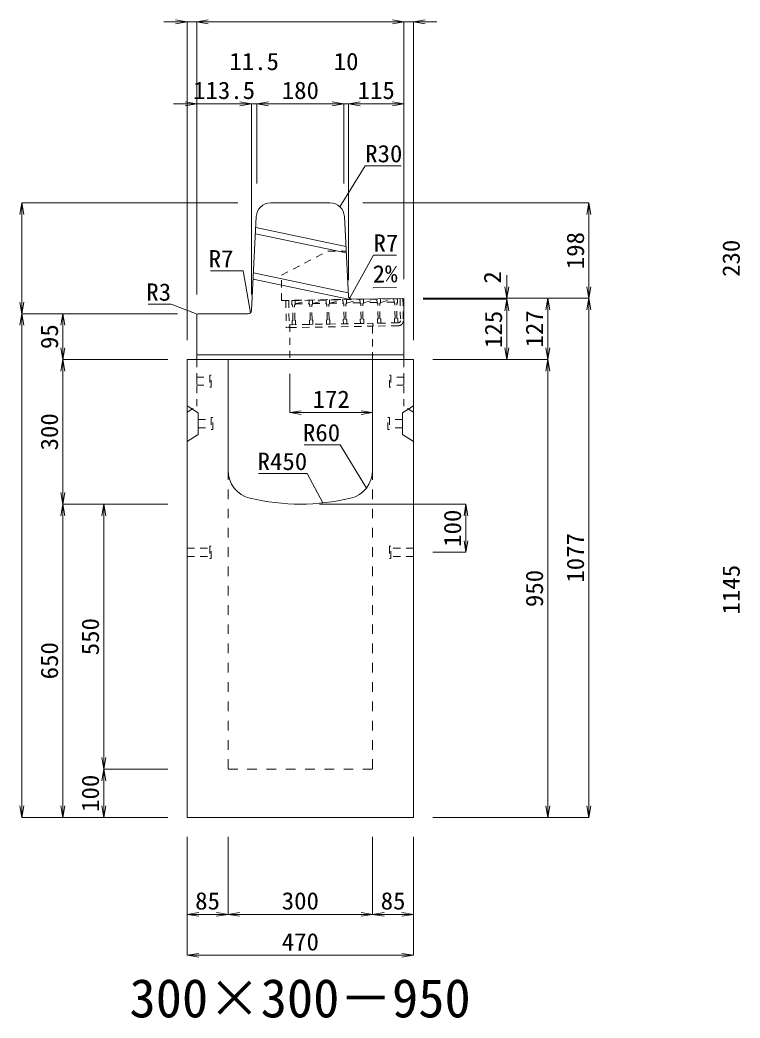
# Model space of a CAD drawing. Units: millimetres at full size. Extents: x -22536 to 51867, y -19720 to 38340.
# Drawn here: x 6318 to 7813, y 31554 to 33625 of the extents above; entities that cross this region are included whole.
import ezdxf
from ezdxf.enums import TextEntityAlignment as Align

# ---------------------------------------------------------------- set-up
doc = ezdxf.new("R2010")
doc.units = ezdxf.units.MM
doc.header["$LTSCALE"] = 20
for name, pattern in [('USER1', [2, 1, -1]), ('USER2', [1.35, 0.75, -0.6]), ('USER3', [1.35, 0.75, -0.6])]:
    doc.linetypes.add(name, pattern=pattern)
for name, color, linetype, lineweight in [('インサート', 3, 'USER2', 9), ('グレーチング', 7, 'USER2', 5), ('寸法線', 7, 'Continuous', 13), ('引出線', 4, 'Continuous', 13), ('本体', 2, 'Continuous', 13)]:
    doc.layers.add(name, color=color, linetype=linetype, lineweight=lineweight)
doc.layers.add('文字', color=7, linetype='Continuous')
doc.styles.add('ＭＳ 明朝', font='')
doc.styles.get('ＭＳ 明朝').set_extended_font_data('MS Mincho')

# ---------------------------------------------------------------- blocks, each defined once
blk = doc.blocks.new('open_arrow')
at = {"color": 0, "linetype": 'Continuous', "lineweight": -2}
blk.add_lwpolyline([(7.5, 1.25), (0, 0), (7.5, -1.25)], dxfattribs=at)

msp = doc.modelspace()

# ---------------------------------------------------------------- linework, layer by layer
at = {"layer": 'インサート'}
for p, q in [((6715, 32887.5), (6712, 32887.5)), ((6712, 32887.5), (6712, 32862.5)), ((6715, 32862.5), (6715, 32887.5)), ((7085, 32887.5), (7088, 32887.5)), ((7085, 32862.5), (7085, 32887.5)), ((7088, 32887.5), (7088, 32862.5)), ((6685, 32883.5), (6712, 32883.5)), ((6685, 32883.5), (6685, 32866.5)), ((6685, 32866.5), (6712, 32866.5)), ((7115, 32883.5), (7088, 32883.5)), ((7115, 32866.5), (7088, 32866.5)), ((7115, 32883.5), (7115, 32866.5)), ((6712, 32862.5), (6715, 32862.5)), ((7088, 32862.5), (7085, 32862.5)), ((6688.2, 32795.5), (6715.2, 32795.5)), ((6688.2, 32795.5), (6688.2, 32778.5)), ((6718.2, 32799.5), (6715.2, 32799.5)), ((6715.2, 32799.5), (6715.2, 32774.5)), ((6718.2, 32774.5), (6718.2, 32799.5)), ((7081.8, 32799.5), (7084.8, 32799.5)), ((7081.8, 32774.5), (7081.8, 32799.5)), ((7084.8, 32799.5), (7084.8, 32774.5)), ((7111.8, 32795.5), (7084.8, 32795.5)), ((7111.8, 32795.5), (7111.8, 32778.5)), ((6688.2, 32778.5), (6715.2, 32778.5)), ((6715.2, 32774.5), (6718.2, 32774.5)), ((7084.8, 32774.5), (7081.8, 32774.5)), ((7111.8, 32778.5), (7084.8, 32778.5)), ((6665, 32528.5), (6712, 32528.5)), ((6665, 32528.5), (6665, 32511.5)), ((6715, 32532.5), (6712, 32532.5)), ((6712, 32532.5), (6712, 32507.5)), ((6715, 32507.5), (6715, 32532.5)), ((7088, 32532.5), (7085, 32532.5)), ((7085, 32532.5), (7085, 32507.5)), ((7088, 32507.5), (7088, 32532.5)), ((7135, 32528.5), (7088, 32528.5)), ((7135, 32511.5), (7135, 32528.5)), ((6665, 32511.5), (6712, 32511.5)), ((6712, 32507.5), (6715, 32507.5)), ((7085, 32507.5), (7088, 32507.5)), ((7135, 32511.5), (7088, 32511.5))]:
    msp.add_line(p, q, dxfattribs=at)
at = {"layer": 'グレーチング'}
for p, q in [((6875.93, 33042.22), (6869.93, 33042.11)), ((6869.93, 33042.11), (6870.9, 32986.12)), ((6875.93, 33042.22), (6876.9, 32986.23)), ((6882.43, 33042.33), (7101.39, 33046.13)), ((6882.43, 33042.33), (6882.56, 33034.33)), ((6884.09, 33032.86), (6882.56, 33034.33)), ((6884.63, 33001.86), (6884.09, 33032.86)), ((6888.09, 33032.93), (6889.56, 33034.45)), ((6888.63, 33001.93), (6888.09, 33032.93)), ((6889.43, 33042.45), (6889.56, 33034.45)), ((6889.55, 33035.45), (6918.22, 33042.95)), ((6889.55, 33035.45), (6918.34, 33035.95)), ((6918.22, 33042.95), (6918.36, 33034.95)), ((6919.89, 33033.48), (6918.36, 33034.95)), ((6920.42, 33002.48), (6919.89, 33033.48)), ((6923.88, 33033.55), (6925.36, 33035.07)), ((6924.42, 33002.55), (6923.88, 33033.55)), ((6925.22, 33043.07), (6925.36, 33035.07)), ((6925.34, 33036.07), (6953.52, 33043.56)), ((6925.34, 33036.07), (6953.64, 33036.57)), ((6953.52, 33043.56), (6953.65, 33035.57)), ((6955.18, 33034.09), (6953.65, 33035.57)), ((6955.72, 33003.1), (6955.18, 33034.09)), ((6959.18, 33034.16), (6960.65, 33035.69)), ((6959.72, 33003.17), (6959.18, 33034.16)), ((6960.51, 33043.69), (6960.65, 33035.69)), ((6960.64, 33036.69), (6988.81, 33044.18)), ((6960.64, 33036.69), (6988.93, 33037.18)), ((6988.51, 33044.17), (6988.65, 33036.17)), ((6990.18, 33034.7), (6988.65, 33036.17)), ((6990.71, 33003.7), (6990.18, 33034.7)), ((6994.17, 33034.77), (6995.65, 33036.3)), ((6994.71, 33003.77), (6994.17, 33034.77)), ((6995.51, 33044.29), (6995.65, 33036.3)), ((6995.63, 33037.3), (7023.8, 33044.79)), ((7023.93, 33037.79), (6995.63, 33037.3)), ((7023.8, 33044.79), (7023.94, 33036.79)), ((7025.47, 33035.31), (7023.94, 33036.79)), ((7026.01, 33004.32), (7025.47, 33035.31)), ((7029.47, 33035.38), (7030.94, 33036.91)), ((7030.01, 33004.39), (7029.47, 33035.38)), ((7030.8, 33044.91), (7030.94, 33036.91)), ((7030.93, 33037.91), (7059.1, 33045.4)), ((7059.22, 33038.4), (7030.93, 33037.91)), ((7059.1, 33045.4), (7059.24, 33037.4)), ((7060.76, 33035.93), (7059.24, 33037.4)), ((7061.3, 33004.93), (7060.76, 33035.93)), ((7064.76, 33036), (7066.24, 33037.52)), ((7065.3, 33005), (7064.76, 33036)), ((7066.1, 33045.52), (7066.24, 33037.52)), ((7066.22, 33038.52), (7094.39, 33046.01)), ((7094.52, 33039.01), (7066.22, 33038.52)), ((7094.39, 33046.01), (7094.53, 33038.01)), ((7096.06, 33036.54), (7094.53, 33038.01)), ((7096.6, 33005.54), (7096.06, 33036.54)), ((7100.06, 33036.61), (7101.53, 33038.14)), ((7100.6, 33005.61), (7100.06, 33036.61)), ((7101.39, 33046.13), (7101.53, 33038.14)), ((7106.89, 33046.23), (7112.89, 33046.33)), ((7106.89, 33046.23), (7107.69, 33000.24)), ((7112.89, 33046.33), (7113.69, 33000.34)), ((7112.89, 33046.33), (7113.69, 33000.34)), ((6876.8, 32992.22), (7050.77, 32995.25)), ((6876.9, 32986.22), (7050.87, 32989.25)), ((6884.63, 33001.86), (6883.16, 33000.34)), ((6883.16, 33000.34), (6883.29, 32992.34)), ((6883.29, 32992.34), (6890.29, 32992.46)), ((6888.63, 33001.93), (6890.15, 33000.46)), ((6890.15, 33000.46), (6890.29, 32992.46)), ((6920.42, 33002.48), (6918.95, 33000.96)), ((6918.95, 33000.96), (6919.09, 32992.96)), ((6919.09, 32992.96), (6926.09, 32993.08)), ((6924.42, 33002.55), (6925.95, 33001.08)), ((6925.95, 33001.08), (6926.09, 32993.08)), ((6955.72, 33003.1), (6954.25, 33001.57)), ((6954.25, 33001.57), (6954.38, 32993.57)), ((6954.38, 32993.57), (6961.38, 32993.69)), ((6959.72, 33003.17), (6961.24, 33001.69)), ((6961.24, 33001.69), (6961.38, 32993.69)), ((6990.71, 33003.7), (6989.24, 33002.18)), ((6989.24, 33002.18), (6989.38, 32994.18)), ((6996.38, 32994.3), (6989.38, 32994.18)), ((6994.71, 33003.77), (6996.24, 33002.3)), ((6996.24, 33002.3), (6996.38, 32994.3)), ((7026.01, 33004.32), (7024.53, 33002.79)), ((7024.53, 33002.79), (7024.67, 32994.79)), ((7031.67, 32994.91), (7024.67, 32994.79)), ((7030.01, 33004.39), (7031.53, 33002.91)), ((7031.53, 33002.91), (7031.67, 32994.91)), ((7103.76, 32996.17), (7050.77, 32995.25)), ((7050.77, 32995.25), (7050.87, 32989.25)), ((7103.87, 32990.17), (7050.87, 32989.25)), ((7061.3, 33004.93), (7059.83, 33003.41)), ((7059.83, 33003.41), (7059.97, 32995.41)), ((7066.97, 32995.53), (7059.97, 32995.41)), ((7065.3, 33005), (7066.83, 33003.53)), ((7066.83, 33003.53), (7066.97, 32995.53)), ((7096.6, 33005.54), (7095.12, 33004.02)), ((7095.12, 33004.02), (7095.26, 32996.02)), ((7102.26, 32996.14), (7095.26, 32996.02)), ((7100.6, 33005.61), (7102.12, 33004.14)), ((7102.12, 33004.14), (7102.26, 32996.14)), ((6876.9, 32986.23), (6870.9, 32986.12))]:
    msp.add_line(p, q, dxfattribs=at)
for radius, start, end in [(4, 270.99562, 0.99536), (10, 270.99553, 0.99532)]:
    msp.add_arc((7103.69, 33000.17), radius, start, end, dxfattribs=at)
at = {"layer": '寸法線'}
for p, q in [((6733, 33620.58), (6617, 33620.58)), ((6665, 32960), (6665, 33620.58)), ((6685, 33620.58), (7115, 33620.58)), ((6685, 33055), (6685, 33620.58)), ((6685, 33055), (6685, 33620.58)), ((7067, 33620.58), (7183, 33620.58)), ((7115, 33087), (7115, 33620.58)), ((7115, 33087), (7115, 33620.58)), ((7135, 32960), (7135, 33620.58)), ((6637, 33450.58), (6798.5, 33450.58)), ((6685, 33055), (6685, 33450.58)), ((6750.5, 33450.58), (6858, 33450.58)), ((6798.5, 33055), (6798.5, 33450.58)), ((6798.5, 33055), (6798.5, 33450.58)), ((6810, 33285), (6810, 33450.58)), ((6810, 33450.58), (6990, 33450.58)), ((6810, 33285), (6810, 33450.58)), ((6942, 33450.58), (7048, 33450.58)), ((6990, 33285), (6990, 33450.58)), ((6990, 33285), (6990, 33450.58)), ((7000, 33085), (7000, 33450.58)), ((7000, 33450.58), (7115, 33450.58)), ((7000, 33085), (7000, 33450.58)), ((7115, 33087), (7115, 33450.58)), ((6322.06, 33245), (6322.06, 33015)), ((6770, 33245), (6322.06, 33245)), ((7030, 33245), (7498.78, 33245)), ((7498.78, 33245), (7498.78, 33047)), ((7328.78, 33095), (7328.78, 32997)), ((7155, 33047), (7328.78, 33047)), ((7155, 33047), (7413.78, 33047)), ((7155, 33047), (7498.78, 33047)), ((7155, 33047), (7498.78, 33047)), ((7155, 33045), (7328.78, 33045)), ((7155, 33045), (7328.78, 33045)), ((7328.78, 33045), (7328.78, 32920)), ((7413.78, 33047), (7413.78, 32920)), ((7498.78, 33047), (7498.78, 31970)), ((6322.06, 31970), (6322.06, 33015)), ((6645, 33015), (6322.06, 33015)), ((6645, 33015), (6322.06, 33015)), ((6407.06, 33015), (6407.06, 32920)), ((6645, 33015), (6407.06, 33015)), ((6625, 32920), (6407.06, 32920)), ((6407.06, 32920), (6407.06, 32620)), ((6625, 32920), (6407.06, 32920)), ((7175, 32920), (7328.78, 32920)), ((7175, 32920), (7413.78, 32920)), ((7175, 32920), (7413.78, 32920)), ((7413.78, 32920), (7413.78, 31970)), ((6878, 32890), (6878, 32809.77)), ((6878, 32809.77), (7050, 32809.77)), ((6625, 32620), (6407.06, 32620)), ((6407.06, 31970), (6407.06, 32620)), ((6625, 32620), (6407.06, 32620)), ((6492.06, 32620), (6492.06, 32070)), ((6625, 32620), (6492.06, 32620)), ((6940, 32620), (7243.78, 32620)), ((7243.78, 32620), (7243.78, 32520)), ((7175, 32520), (7243.78, 32520)), ((6625, 32070), (6492.06, 32070)), ((6492.06, 32070), (6492.06, 31970)), ((6625, 32070), (6492.06, 32070)), ((6625, 31970), (6322.06, 31970)), ((6625, 31970), (6407.06, 31970)), ((6625, 31970), (6492.06, 31970)), ((7175, 31970), (7413.78, 31970)), ((7175, 31970), (7498.78, 31970)), ((6665, 31930), (6665, 31768.84)), ((6665, 31930), (6665, 31683.84)), ((6750, 31930), (6750, 31768.84)), ((6750, 31930), (6750, 31768.84)), ((7050, 31930), (7050, 31768.84)), ((7050, 31930), (7050, 31768.84)), ((7135, 31930), (7135, 31768.84)), ((7135, 31930), (7135, 31683.84)), ((6665, 31768.84), (6750, 31768.84)), ((6750, 31768.84), (7050, 31768.84)), ((7050, 31768.84), (7135, 31768.84)), ((6665, 31683.84), (7135, 31683.84))]:
    msp.add_line(p, q, dxfattribs=at)
at = {"layer": '引出線'}
for points in [[(6982.14, 33236.74), (7034.6, 33322.07), (7109.27, 33322.07)], [(7001.83, 33046.93), (7051.86, 33136.53), (7099.79, 33136.53)], [(6796.67, 33016.93), (6781.31, 33103.9), (6713.38, 33103.9)], [(7050.86, 33068.59), (7099.57, 33069.56), (7050.83, 33068.59)], [(6685.88, 33014.12), (6631.81, 33034.81), (6584.09, 33034.81)], [(7037.07, 32653.32), (6982.66, 32743.21), (6907.98, 32743.21)], [(6946.44, 32622.4), (6914.22, 32683.55), (6813.21, 32683.55)]]:
    msp.add_lwpolyline(points, dxfattribs=at)
at = {"layer": '本体', "lineweight": 20}
for p, q in [((6838.54, 33245), (6961.46, 33245)), ((6798.83, 33021.65), (6808.57, 33216.5)), ((6999.66, 33051.77), (6991.42, 33216.5)), ((7006.77, 33045.12), (7115, 33046.99)), ((7115, 32920), (7115, 33046.99)), ((6685, 33012), (6685, 32920)), ((6791.84, 33015), (6688, 33015)), ((7115, 32920), (6685, 32920))]:
    msp.add_line(p, q, dxfattribs=at)
at = {"layer": '本体', "lineweight": 9}
for p, q in [((6995.19, 33141.22), (6806.8, 33180.9)), ((6994.52, 33154.65), (6807.45, 33194.05)), ((6999.32, 33058.59), (6802.75, 33100)), ((6999.99, 33045.17), (6802.09, 33086.85)), ((6665, 32824), (6688.2, 32809.5)), ((7134.58, 32823.74), (7111.8, 32809.5)), ((6688.2, 32809.5), (6688.2, 32764.5)), ((7111.8, 32809.5), (7111.8, 32764.5)), ((6688.2, 32764.5), (6665, 32750)), ((7111.8, 32764.5), (7135, 32750))]:
    msp.add_line(p, q, dxfattribs=at)
at = {"layer": '本体', "linetype": 'USER3', "lineweight": 9}
for p, q in [((6860.81, 33095), (6957.7, 33145)), ((6957.7, 33145), (6995, 33145)), ((6860.81, 33042.58), (6860.81, 33095)), ((6860.81, 33042.58), (7006.77, 33045.11)), ((6878, 32992.24), (6878, 32920)), ((7050, 32920), (7050, 32995.23))]:
    msp.add_line(p, q, dxfattribs=at)
at = {"layer": '本体'}
for p, q in [((6685, 32930), (7115, 32930)), ((6665, 32920), (6665, 31970)), ((6665, 32920), (6750, 32920)), ((6750, 32920), (6750, 32690.53)), ((7050, 32920), (7135, 32920)), ((7050, 32920), (7050, 32690.53)), ((7135, 32920), (7135, 31970)), ((6665, 31970), (7135, 31970))]:
    msp.add_line(p, q, dxfattribs=at)
at = {"layer": '本体', "linetype": 'USER2', "lineweight": 9}
for p, q in [((6685, 32823), (6685, 32920)), ((7115, 32823), (7115, 32920)), ((6665, 32810.5), (6685, 32823)), ((7135, 32810.5), (7115, 32823))]:
    msp.add_line(p, q, dxfattribs=at)
at = {"layer": '本体', "linetype": 'USER1', "lineweight": 15}
for p, q in [((6750, 32690.53), (6750, 32070)), ((7050, 32690.53), (7050, 32070)), ((6750, 32070), (7050, 32070))]:
    msp.add_line(p, q, dxfattribs=at)
at = {"layer": '本体', "lineweight": 20}
for centre, radius, start, end in [((6838.54, 33215), 30, 90, 177.13784), ((6961.46, 33215), 30, 2.86268, 90), ((7006.65, 33052.12), 7, 182.86268, 270.99344), ((6688, 33012), 3, 90, 180), ((6791.84, 33022), 7, 270, 357.13784)]:
    msp.add_arc(centre, radius, start, end, dxfattribs=at)
at = {"layer": '本体'}
for centre, radius, start, end in [((6810, 32690.53), 60, 180, 256.65764), ((6990, 32690.53), 60, 283.34236, 0), ((6900, 33070), 450, 256.65764, 283.34236)]:
    msp.add_arc(centre, radius, start, end, dxfattribs=at)

# ---------------------------------------------------------------- block references
at = {"layer": '寸法線', "xscale": 3.2, "yscale": 3.2}
for p, rotation in [((6665, 33620.58), 180), ((7115, 33620.58), 180), ((7115, 33620.58), 180), ((6685, 33450.58), 180), ((6798.5, 33450.58), 180), ((6798.5, 33450.58), 180), ((6990, 33450.58), 180), ((6990, 33450.58), 180), ((7115, 33450.58), 180), ((6322.06, 33245), 270), ((7498.78, 33245), 270), ((7328.78, 33047), 90), ((7498.78, 33047), 90), ((6322.06, 33015), 90), ((7328.78, 33045), 270), ((7328.78, 33045), 270), ((7413.78, 33047), 270), ((7498.78, 33047), 270), ((6322.06, 33015), 270), ((6407.06, 33015), 270), ((6407.06, 32920), 90), ((7328.78, 32920), 90), ((7413.78, 32920), 90), ((6407.06, 32920), 270), ((7413.78, 32920), 270), ((7050, 32809.77), 180), ((6407.06, 32620), 90), ((6407.06, 32620), 270), ((6492.06, 32620), 270), ((7243.78, 32620), 270), ((7243.78, 32520), 90), ((6492.06, 32070), 90), ((6492.06, 32070), 270), ((6322.06, 31970), 90), ((6407.06, 31970), 90), ((6492.06, 31970), 90), ((7413.78, 31970), 90), ((7498.78, 31970), 90), ((6750, 31768.84), 180), ((7050, 31768.84), 180), ((7135, 31768.84), 180), ((7135, 31683.84), 180)]:
    msp.add_blockref('open_arrow', p, dxfattribs=dict(at, rotation=rotation))
for p in [(6685, 33620.58), (6685, 33620.58), (7135, 33620.58), (6810, 33450.58), (6810, 33450.58), (7000, 33450.58), (7000, 33450.58), (6878, 32809.77), (6665, 31768.84), (6750, 31768.84), (7050, 31768.84), (6665, 31683.84)]:
    msp.add_blockref('open_arrow', p, dxfattribs=at)
at = {"layer": '引出線', "xscale": 0.0533, "yscale": 0.0533}
for p, rotation in [((6982.14, 33236.74), 58.4), ((7050.86, 33068.59), 1.1), ((7001.83, 33046.93), 60.8), ((6685.88, 33014.12), 159.1), ((6796.67, 33016.93), 100), ((7037.07, 32653.32), 121.2), ((6946.44, 32622.4), 117.8)]:
    msp.add_blockref('open_arrow', p, dxfattribs=dict(at, rotation=rotation))

# ---------------------------------------------------------------- texts
at = {"layer": '寸法線', "style": 'ＭＳ 明朝', "width": 1.05}
for s, p in [('11.5', (6804.25, 33538.58)), ('10', (6995, 33538.58)), ('113.5', (6741.75, 33478.58)), ('180', (6900, 33478.58)), ('115', (7057.5, 33478.58)), ('172', (6964, 32837.77)), ('85', (6707.5, 31796.84)), ('300', (6900, 31796.84)), ('85', (7092.5, 31796.84)), ('470', (6900, 31711.84))]:
    msp.add_text(s, height=36.03, dxfattribs=at).set_placement(p, align=Align.MIDDLE_CENTER)
for s, p in [('198', (7470.78, 33146)), ('230', (7794.06, 33130)), ('2', (7298.78, 33090.34)), ('125', (7300.78, 32982.5)), ('127', (7385.78, 32983.5)), ('95', (6379.06, 32967.5)), ('300', (6379.06, 32770)), ('100', (7215.78, 32570)), ('1077', (7470.78, 32508.5)), ('950', (7385.78, 32445)), ('1145', (7794.06, 32442.5)), ('550', (6464.06, 32345)), ('650', (6379.06, 32295)), ('100', (6464.06, 32020))]:
    msp.add_text(s, height=36.03, rotation=90, dxfattribs=at).set_placement(p, align=Align.MIDDLE_CENTER)
at = {"layer": '引出線', "style": 'ＭＳ 明朝', "width": 1.05}
for s, p in [('R30', (7034.6, 33365.27)), ('R7', (7051.86, 33179.73))]:
    msp.add_text(s, height=36.03, dxfattribs=at).set_placement(p, align=Align.TOP_LEFT)
for s, p in [('R7', (6761.31, 33147.1)), ('R3', (6631.81, 33078.01)), ('R60', (6982.66, 32786.41)), ('R450', (6914.22, 32726.75))]:
    msp.add_text(s, height=36.03, dxfattribs=at).set_placement(p, align=Align.TOP_RIGHT)
msp.add_text('2%', height=36.03, rotation=1.146, dxfattribs=at).set_placement((7049.89, 33115.48), align=Align.TOP_LEFT)
at = {"layer": '文字', "style": 'ＭＳ 明朝'}
msp.add_text('300×300－950', height=80.06, dxfattribs=at).set_placement((6899.52, 31595.03), align=Align.MIDDLE_CENTER)

doc.saveas('drawing.dxf')
